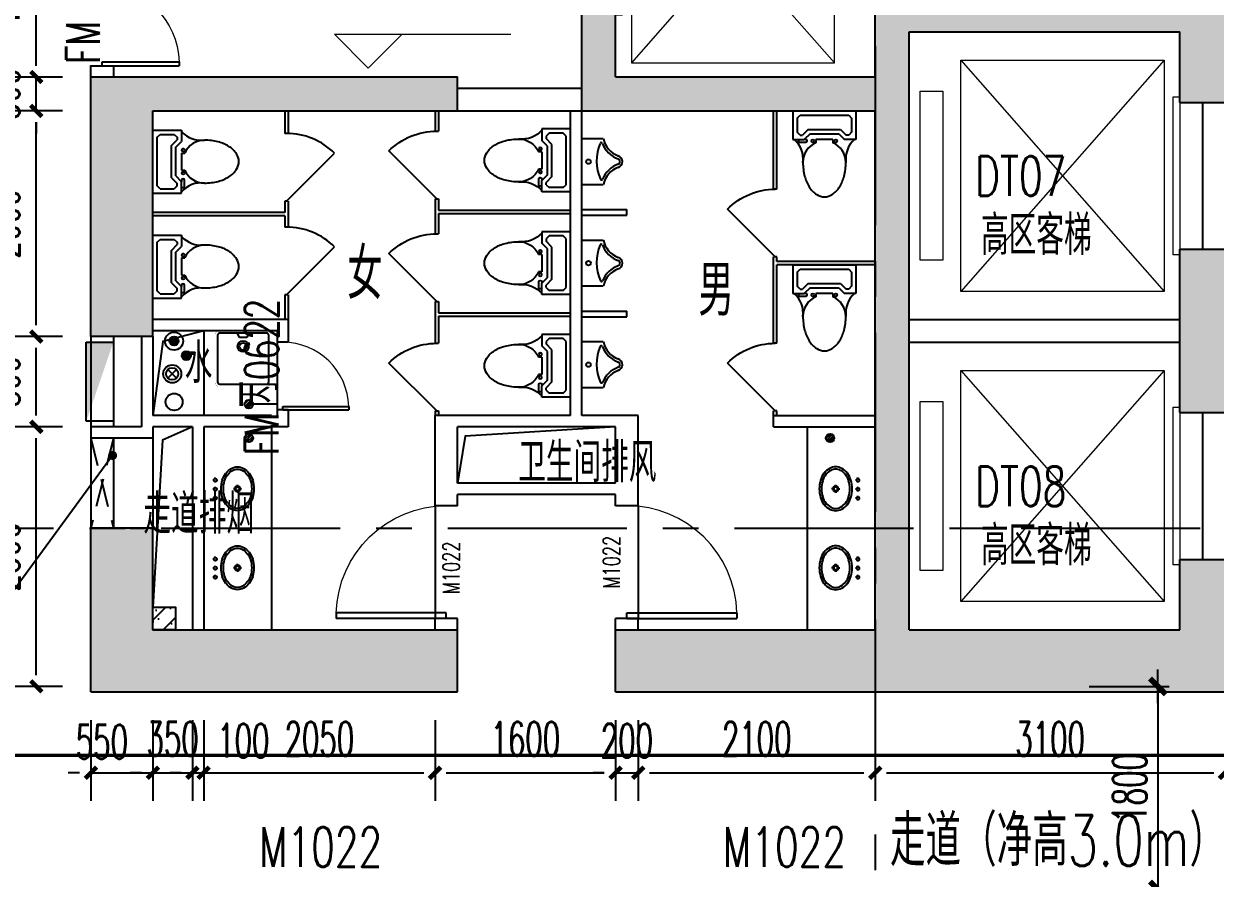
# Model space of a CAD drawing. Extents: x 824790 to 973415, y 4290613 to 4374713.
# Drawn here: x 916966 to 927522, y 4326095 to 4333666 of the extents above; entities that cross this region are included whole.
import ezdxf

# ---------------------------------------------------------------- set-up
doc = ezdxf.new("R2010")
doc.units = 0
doc.header["$LTSCALE"] = 1000
doc.header["$MEASUREMENT"] = 0
for name, pattern in [('ACAD_ISO08W100', [36, 24, -3, 6, -3]), ('CENTER', [50.8, 31.75, -6.35, 6.35, -6.35]), ('DASH', [0.35, 0.25, -0.1]), ('DASHED2', [0.375, 0.25, -0.125]), ('DOTE', [2.42, 2, -0.2, 0.02, -0.2]), ('HIDDEN', [0.375, 0.25, -0.125])]:
    doc.linetypes.add(name, pattern=pattern)
doc.layers.get('0').update_dxf_attribs({"color": 255, "linetype": 'CONTINUOUS'})
for name, color, linetype in [('A-COLUMN', 1, 'CONTINUOUS'), ('A-COLUMN-hatch', 252, 'CONTINUOUS'), ('A-CONCRETE', 1, 'CONTINUOUS'), ('A-CONCRETE-HATCH', 252, 'CONTINUOUS'), ('A-DIM', 201, 'CONTINUOUS'), ('A-DOTE', 8, 'ACAD_ISO08W100'), ('A-LINE', 254, 'CONTINUOUS'), ('A-LVTRY', 147, 'CONTINUOUS'), ('A-NOTE', 150, 'CONTINUOUS'), ('A-RAIN', 6, 'CONTINUOUS'), ('A-TEXT-CN', 31, 'CONTINUOUS'), ('A-WALL', 2, 'CONTINUOUS'), ('A-WINDOW', 4, 'CONTINUOUS'), ('A-WINDOW-TEXT', 93, 'CONTINUOUS'), ('B2', 3, 'CONTINUOUS'), ('DOTE', 17, 'DOTE'), ('P-BLOCK', 7, 'CONTINUOUS')]:
    doc.layers.add(name, color=color, linetype=linetype)
doc.layers.add('A-LEVEL', color=135, linetype='CONTINUOUS', lineweight=0)
doc.layers.add('A-STAIR', color=30, linetype='CONTINUOUS', lineweight=0)
doc.styles.add('_TCH_WINDOW', font='SIMPLEX', dxfattribs={"bigfont": 'GBCBIG'})
doc.styles.add('ATT', font='txt')
doc.styles.add('DIM_FONT', font='SIMPLEX.shx', dxfattribs={"width": 0.6, "bigfont": 'GBCBIG.shx'})
doc.styles.add('PRC-S', font='TJROMANS.shx', dxfattribs={"width": 0.7, "bigfont": 'hztxt.shx'})
doc.styles.get("Standard").update_dxf_attribs({"font": 'GBENOR', "bigfont": 'GBCBIG'})
doc.dimstyles.new('DIM100', dxfattribs={"dimscale": 100, "dimtxt": 3, "dimasz": 0.01, "dimexe": 1, "dimexo": 1, "dimgap": 1, "dimtad": 1, "dimdec": 0, "dimzin": 0, "dimdsep": 46, "dimtxsty": 'DIM_FONT', "dimblk1": 'h-_DIMX', "dimblk2": 'h-_DIMX', "dimsah": 1, "dimcen": 0.01, "dimclrd": 256, "dimclre": 256, "dimclrt": 7, "dimadec": 3, "dimazin": 0, "dimtfac": 1, "dimtdec": 0, "dimtix": 1, "dimtmove": 2, "dimatfit": 3, "dimldrblk": 'h-_DIMX', "dimfxl": 0, "dimtolj": 1, "dimtzin": 5, "dimarcsym": 0})
doc.dimstyles.new('DIMN', dxfattribs={"dimtxt": 300, "dimasz": 100, "dimexe": 250, "dimexo": 300, "dimgap": 150, "dimtad": 1, "dimdec": 0, "dimzin": 0, "dimdsep": 46, "dimtxsty": 'DIM_FONT', "dimblk": 'h-_ArchTick', "dimcen": 0.09, "dimclrt": 7, "dimazin": 2, "dimtfac": 1, "dimtdec": 0, "dimtix": 1, "dimtmove": 2, "dimatfit": 3, "dimfxl": 0, "dimtolj": 1, "dimtzin": 0, "dimarcsym": 0})

# ---------------------------------------------------------------- blocks, each defined once
blk = doc.blocks.new('h-wrt')
at = {"layer": 'A-DOTE', "linetype": 'CENTER', "ltscale": 0.05}
for p, q in [((-2516128.9, -1744636.2), (-2516128.9, -1784214.6)), ((-2603736, -1769229), (-2483728.3, -1769229))]:
    blk.add_line(p, q, dxfattribs=at)
blk = doc.blocks.new('lift1')
at = {"layer": 'A-STAIR', "linetype": 'Continuous', "lineweight": 13}
for p, q in [((146523, 338008), (148323, 335958)), ((148323, 338008), (146523, 335958))]:
    blk.add_line(p, q, dxfattribs=at)
for points in [[(146523, 335958), (148323, 335958), (148323, 338008), (146523, 338008)], [(148683, 336233), (148683, 337733), (148483, 337733), (148483, 336233)], [(146443, 336283), (146443, 337683), (146383, 337683), (146383, 336283)]]:
    blk.add_lwpolyline(points, close=True, dxfattribs=at)
blk = doc.blocks.new('lift2')
at = {"layer": 'A-STAIR', "linetype": 'Continuous', "lineweight": 13}
for p, q in [((140699, 331057), (142499, 329007)), ((142499, 331057), (140699, 329007))]:
    blk.add_line(p, q, dxfattribs=at)
for points in [[(142349, 331457), (140849, 331457), (140849, 331257), (142349, 331257)], [(140699, 329007), (142499, 329007), (142499, 331057), (140699, 331057)], [(140619, 329432), (140619, 330832), (140559, 330832), (140559, 329432)]]:
    blk.add_lwpolyline(points, close=True, dxfattribs=at)
blk = doc.blocks.new('1-洗手盆')
at = {"layer": 'A-LVTRY'}
for p, q in [((-6, 218), (-34, 218)), ((2, 226), (2, 254)), ((10, 218), (38, 218)), ((2, 210), (2, 182)), ((-86, 21), (-101, 21)), ((-80, 27), (-80, 42)), ((-80, 15), (-80, 0)), ((-74, 21), (-59, 21)), ((-6, 21), (-21, 21)), ((0, 27), (0, 42)), ((0, 15), (0, 0)), ((6, 21), (21, 21)), ((74, 21), (59, 21)), ((80, 27), (80, 42)), ((80, 15), (80, 0)), ((86, 21), (101, 21))]:
    blk.add_line(p, q, dxfattribs=at)
for centre, major_axis, start_param, end_param in [((-41, 195), (-111, 111), -0.141234, 0.281387), ((-15, 161), (142, 142), 1.086999, 1.429562), ((-15, 161), (-128, 128), -0.483797, -0.141234), ((2, 106), (182, 182), 0.785403, 1.086999), ((2, 106), (168, 168), 0.785403, 1.086999), ((2, 106), (182, 182), 0.483806, 0.785403), ((2, 106), (168, 168), 0.483806, 0.785403), ((19, 161), (128, 128), 0.141244, 0.483806), ((19, 161), (-142, 142), -1.429553, -1.08699), ((45, 195), (-111, 111), 4.431011, 4.853633), ((-81, 218), (-78.5, 78.5), 0.281387, 0.785403), ((-81, 218), (78.5, 78.5), 2.356199, 2.860215), ((-81, 218), (-64.3, 64.3), 0.281387, 0.785403), ((-81, 218), (64.3, 64.3), 2.356199, 2.860215), ((-41, 195), (-96.7, 96.7), -0.141234, 0.281387), ((45, 195), (-96.7, 96.7), 4.431011, 4.853633), ((86, 218), (-64.3, 64.3), 3.926996, 4.431011), ((86, 218), (64.3, 64.3), 4.993776, 5.497792), ((86, 218), (-78.5, 78.5), 3.926996, 4.431011), ((86, 218), (-78.5, 78.5), 3.42298, 3.926996), ((-41, 240), (111, 111), 2.860215, 3.282836), ((-41, 240), (-96.7, 96.7), 1.289419, 1.71204), ((-15, 275), (-142, 142), 1.71204, 2.054603), ((-15, 275), (-128, 128), 1.71204, 2.054603), ((19, 275), (128, 128), 4.228592, 4.571155), ((19, 275), (-142, 142), 2.657796, 3.000358), ((45, 240), (-96.7, 96.7), 3.000358, 3.42298), ((45, 240), (-111, 111), 3.000358, 3.42298), ((2, 330), (-182, 182), 2.054603, 2.356199), ((2, 330), (-168, 168), 2.054603, 2.356199), ((2, 330), (168, 168), 3.926996, 4.228592), ((2, 330), (182, 182), 3.926996, 4.228592)]:
    blk.add_ellipse(centre, major_axis=major_axis, ratio=1, start_param=start_param, end_param=end_param, dxfattribs=at)
at = {"layer": 'A-LVTRY', "extrusion": (-1.49096e-13, -2.51603e-13, -1)}
blk.add_ellipse((2, 218), major_axis=(17.3, 17.3), ratio=1, dxfattribs=at)
at = {"layer": 'A-LVTRY', "extrusion": (-1.52506e-13, -2.49557e-13, -1)}
blk.add_ellipse((2, 218), major_axis=(-11.6, 11.6), ratio=1, dxfattribs=at)
at = {"layer": 'A-LVTRY', "extrusion": (-1.55026e-13, -2.5838e-13, -1)}
blk.add_ellipse((-80, 21), major_axis=(-9.33, 9.33), ratio=1, dxfattribs=at)
at = {"layer": 'A-LVTRY', "extrusion": (-1.37801e-13, -2.41155e-13, -1)}
for centre, major_axis in [((0, 21), (-9.33, 9.33)), ((80, 21), (9.33, 9.33))]:
    blk.add_ellipse(centre, major_axis=major_axis, ratio=1, dxfattribs=at)
blk = doc.blocks.new('1-小便器')
at = {"layer": 'A-LVTRY'}
for p, q in [((-205, 0), (205, 0)), ((-205, -191), (-205, 0)), ((205, 0), (205, -191))]:
    blk.add_line(p, q, dxfattribs=at)
blk.add_circle((0, -60), 20, dxfattribs=at)
for centre, radius, start, end in [((-243, -391), 203, 19.2639, 79.2894), ((-152, -175), 10, 114.1084, 248.1394), ((5, -526), 395, 66.6675, 114.1084), ((-243, -401), 233, 19.2639, 68.1394), ((243, -401), 233, 110.4941, 160.7361), ((243, -391), 203, 100.7106, 160.7361), ((158, -173), 10, 290.4941, 66.6675), ((0, -306), 54, 199.2639, 269.7777), ((0, -316), 24, 199.2639, 269.4998), ((0, -306), 54, 270.2223, 340.7361), ((0, -316), 24, 270.5002, 340.7361)]:
    blk.add_arc(centre, radius, start, end, dxfattribs=at)
blk = doc.blocks.new('1-大便器')
at = {"color": 0, "linetype": 'ByBlock'}
for p, q in [((0, -279), (0, 279)), ((0, 279), (254, 279)), ((38, 216), (64, 241)), ((38, -216), (38, 216)), ((64, 241), (190, 241)), ((190, 241), (216, 216)), ((216, 216), (216, 194)), ((254, 279), (254, 178)), ((165, 143), (216, 194)), ((165, -143), (165, 143)), ((203, 127), (254, 178)), ((203, -127), (203, 127)), ((254, 76), (254, -76)), ((254, 76), (283, 76)), ((254, -76), (283, -76)), ((165, -143), (216, -194)), ((203, -127), (254, -178)), ((216, -216), (216, -194)), ((254, -165), (254, -178)), ((254, -279), (254, -178)), ((279, -229), (279, -165)), ((0, -279), (254, -279)), ((64, -241), (38, -216)), ((64, -241), (190, -241)), ((216, -216), (190, -241)), ((254, -229), (279, -229))]:
    blk.add_line(p, q, dxfattribs=at)
blk.add_lwpolyline([(457, -190, 0.063415), (579, -175, 0.076468), (673, -135, 0.107136), (742, -68, 0.147373), (762, 0, 0.147373), (742, 68, 0.107136), (673, 135, 0.076468), (579, 175, 0.063415), (457, 190, 0.063415)], format="xyb", dxfattribs=at)
for centre in [(267, 102), (267, -102)]:
    blk.add_circle(centre, 12.7, dxfattribs=at)
for centre, radius, start, end in [((426, 417), 228, 221.089, 277.7989), ((457, 0), 190, 90, 156.4218), ((457, 0), 190, 203.5782, 270), ((267, -165), 12.7, 0, 180), ((426, -417), 228, 82.2011, 138.911)]:
    blk.add_arc(centre, radius, start, end, dxfattribs=at)
at = {"color": 0, "linetype": 'ByBlock', "style": 'ATT'}
for tag, p, flags in [('ITEM', (0, -533), 3), ('ROOM_NUMBER', (0, -762), 1)]:
    blk.add_attdef(tag, p, '', height=152, dxfattribs=dict(at, flags=flags))
blk = doc.blocks.new('a-污洗盆')
for p, q in [((-226, 452), (-226, 39)), ((207, 472), (-207, 472)), ((226, 39), (226, 452)), ((-207, 20), (207, 20)), ((-49, 20), (-32, 59)), ((-32, 59), (32, 59)), ((32, 59), (49, 20))]:
    blk.add_line(p, q)
at = {"const_width": 1.48}
for points in [[(-246, 462, -0.414214), (-216, 492)], [(216, 492, -0.414214), (246, 462)], [(-216, 0, -0.414214), (-246, 30)], [(246, 30, -0.414214), (216, 0, -0.414214)]]:
    blk.add_lwpolyline(points, format="xyb", dxfattribs=at)
for points in [[(-246, 462), (-246, 30)], [(216, 492), (-216, 492)], [(246, 30), (246, 462)], [(-216, 0), (216, 0)]]:
    blk.add_lwpolyline(points, dxfattribs=at)
for radius in [49.2, 32]:
    blk.add_circle((0, 138), radius)
for centre, start, end in [((-207, 452), 90, 180), ((207, 452), 0, 90), ((-207, 39), 180, 270), ((207, 39), 270, 0)]:
    blk.add_arc(centre, 19.7, start, end)
at = {"text_generation_flag": 4, "width": 0.8, "flags": 9}
for tag in ['YSIZE', 'XSIZE']:
    blk.add_attdef(tag, (-246, 300), '', height=0.492, rotation=270, dxfattribs=at)
blk = doc.blocks.new('234143')
at = {"layer": 'P-BLOCK'}
for p, q in [((11404441, -4661891), (11404441, -4661191)), ((11404441, -4661191), (11404681, -4661191)), ((11404681, -4661191), (11404681, -4661891)), ((11404681, -4661891), (11404441, -4661891))]:
    blk.add_line(p, q, dxfattribs=at)
blk.add_solid([(11404681, -4661191), (11404441, -4661891), (11404441, -4661191)], dxfattribs=at)
blk = doc.blocks.new('tujtru6ryt')
at = {"layer": 'B2', "const_width": 40}
blk.add_lwpolyline([(920755, 2878043, 1), (920795, 2878043, 1)], format="xyb", close=True, dxfattribs=at)
at = {"layer": 'B2'}
for radius in [80, 40]:
    blk.add_circle((920775, 2878043), radius, dxfattribs=at)
blk = doc.blocks.new('rtutruty')
at = {"layer": 'B2'}
for p, q in [((921301, 2877887), (921224, 2877964)), ((921224, 2877887), (921301, 2877964))]:
    blk.add_line(p, q, dxfattribs=at)
for radius in [80, 54.4]:
    blk.add_circle((921263, 2877926), radius, dxfattribs=at)
blk = doc.blocks.new('tyrutri')
at = {"layer": 'B2', "const_width": 40}
blk.add_lwpolyline([(921025, 2877720, 1), (921065, 2877720, 1)], format="xyb", close=True, dxfattribs=at)
at = {"layer": 'B2'}
blk.add_circle((921045, 2877720), 40, dxfattribs=at)
blk = doc.blocks.new('tyiriy')
at = {"layer": 'A-RAIN'}
h = blk.add_hatch(dxfattribs=at)
h.set_pattern_fill('ANSI31', color=256, scale=20, style=0)
h.set_pattern_definition([(45, (0, 0), (-22.4506403, 22.4506403), [])])
edge = h.paths.add_edge_path()
edge.add_arc((159874, 264104), 75, 0, 360)
blk.add_circle((159874, 264104), 75, dxfattribs=at)
blk = doc.blocks.new('$DorLib2D$00000114')
at = {"color": 0}
blk.add_line((0.5, 0), (-0.207, 0.707), dxfattribs=at)
blk.add_arc((0.5, 0), 1, 135, 180, dxfattribs=at)
blk = doc.blocks.new('$DorLib2D$00000001')
for p, q in [((0.45, 0.975), (0.5, 0.975)), ((0.45, 0), (0.45, 0.975)), ((0.5, 0), (0.5, 0.975)), ((0.5, 0), (0.45, 0))]:
    blk.add_line(p, q)
at = {"lineweight": 13}
blk.add_arc((0.475, 0), 0.975, 91.4693, 180, dxfattribs=at)
blk = doc.blocks.new('$DorLib2D$00000002')
for p, q in [((-0.5, 0), (-0.5, 0.4875)), ((-0.475, 0.4875), (-0.5, 0.4875)), ((-0.475, 0), (-0.475, 0.4875)), ((0.475, 0), (0.475, 0.4875)), ((0.475, 0.4875), (0.5, 0.4875)), ((0.5, 0), (0.5, 0.4875)), ((-0.5, 0), (-0.475, 0)), ((0.5, 0), (0.475, 0))]:
    blk.add_line(p, q)
at = {"lineweight": 13}
for centre, start, end in [((-0.4875, 0), 0, 88.53072), ((0.4875, 0), 91.46928, 180)]:
    blk.add_arc(centre, 0.4875, start, end, dxfattribs=at)
blk = doc.blocks.new('h-A$C53241640')
at = {"layer": 'A-COLUMN-hatch'}
h = blk.add_hatch(dxfattribs=at)
h.set_pattern_fill('钢筋混凝土', color=256, scale=50, style=0)
h.set_pattern_definition([(45, (39538.54, -335332.11), (-88.38835, 88.38835), []), (50, (39538.54, -335332.1), (358.6301, -31.37607), [37.5, -412.5]), (355, (39538.54, -335332.1), (-69.37567, 376.09607), [30, -330]), (100.4514, (39568.42, -335334.73), (289.2547, 344.71977), [31.8701, -350.57106]), (46.1842, (39538.54, -335232.1), (533.6205, -82.7595), [56.25, -618.75]), (96.6356, (39583, -335239), (467.33135, 487.0589), [47.8051, -525.8565]), (351.1842, (39538.54, -335232.1), (467.331, 487.0593), [45, -495]), (21, (39588.54, -335257.1), (298.45353, -201.30945), [37.5, -412.5]), (326, (39588.54, -335257.1), (121.65767, 362.57502), [30, -330]), (71.4514, (39613.4, -335273.9), (420.1113, 161.26525), [31.8701, -350.57106]), (37.5, (39538.54, -335332.11), (6.07993, 166.446927), [0, -326, 0, -335, 0, -331.25]), (7.5, (39538.54, -335332.11), (131.53477, 197.20586), [0, -191, 0, -318.5, 0, -126.25]), (327.5, (39427.04, -335332.11), (266.91122, -11.277436), [0, -125, 0, -390, 0, -517.5]), (317.5, (39377.04, -335332.11), (291.59308, 50.05249), [0, -162.5, 0, -259, 0, -367.5])])
h.paths.add_polyline_path([(-21450, -11150), (-21450, -11350), (-21250, -11350), (-21250, -11150)])
at = {"layer": 'A-CONCRETE-HATCH'}
for points in [[(-14750, -11350), (-14750, -6050), (-12350, -6050), (-12350, -6675), (-11950, -6675), (-11950, -5225), (-12350, -5225), (-12350, -5850), (-14750, -5850), (-14750, -550), (-12350, -550), (-12350, -1175), (-11950, -1175), (-11950, 50), (-15050, 50), (-15050, -6450), (-17350, -6450), (-17350, -5850), (-17650, -5850), (-17650, -6750), (-15050, -6750), (-15050, -11350), (-17350, -11350), (-17350, -11900), (-11950, -11900), (-11950, -10725), (-12350, -10725), (-12350, -11350)], [(-21450, -6750), (-18750, -6750), (-18750, -6450), (-22000, -6450), (-22000, -8750), (-21450, -8750)], [(-12350, -9425), (-11950, -9425), (-11950, -7975), (-12350, -7975)], [(-21450, -11350), (-21450, -10450), (-22000, -10450), (-22000, -11900), (-18750, -11900), (-18750, -11350)]]:
    blk.add_hatch(color=256, dxfattribs=at).paths.add_polyline_path(points)
at = {"layer": 'A-COLUMN'}
blk.add_lwpolyline([(-21450, -11150), (-21250, -11150), (-21250, -11350), (-21450, -11350)], close=True, dxfattribs=at)
at = {"layer": 'A-CONCRETE'}
for p, q in [((-15050, -6450), (-15050, 50)), ((-17650, -6750), (-17650, -5850)), ((-17350, -6450), (-17350, -5850)), ((-14750, -6050), (-12350, -6050)), ((-14750, -11350), (-14750, -6050)), ((-12350, -6675), (-12350, -6050)), ((-22000, -6450), (-18750, -6450)), ((-22000, -8750), (-22000, -6450)), ((-18750, -6750), (-18750, -6450)), ((-17350, -6450), (-15050, -6450)), ((-21450, -6750), (-18750, -6750)), ((-21450, -8750), (-21450, -6750)), ((-17650, -6750), (-15050, -6750)), ((-15050, -11350), (-15050, -6750)), ((-12350, -6675), (-11950, -6675)), ((-12350, -7975), (-11950, -7975)), ((-12350, -9425), (-12350, -7975)), ((-22000, -8750), (-22000, -8516)), ((-21450, -8750), (-22000, -8750)), ((-12350, -9425), (-11950, -9425)), ((-21450, -10450), (-22000, -10450)), ((-22000, -11900), (-22000, -10450)), ((-21450, -11350), (-21450, -10450)), ((-12350, -10725), (-11950, -10725)), ((-12350, -11350), (-12350, -10725)), ((-21450, -11350), (-18750, -11350)), ((-18750, -11900), (-18750, -11350)), ((-17350, -11350), (-15050, -11350)), ((-17350, -11900), (-17350, -11350)), ((-14750, -11350), (-12350, -11350)), ((-22000, -11900), (-18750, -11900)), ((-17350, -11900), (-11950, -11900))]:
    blk.add_line(p, q, dxfattribs=at)
at = {"layer": 'A-CONCRETE', "linetype": 'DASH', "ltscale": 0.5}
blk.add_line((-22000, -10450), (-21450, -10450), dxfattribs=at)
at = {"layer": 'A-LEVEL'}
for p, q in [((-19542, -6372), (-19842, -6072)), ((-19842, -6072), (-18277, -6072)), ((-19542, -6372), (-19242, -6072))]:
    blk.add_line(p, q, dxfattribs=at)
at = {"layer": 'A-LINE'}
for p, q in [((-21000, -8700), (-21000, -9450)), ((-20350, -8800), (-20350, -9400)), ((-21450, -9650), (-21450, -10450))]:
    blk.add_line(p, q, dxfattribs=at)
at = {"layer": 'A-LINE', "linetype": 'DASHED2'}
for p, q in [((-21800, -9550), (-22000, -9550)), ((-21800, -9650), (-22000, -9650)), ((-21800, -9650), (-22000, -10450)), ((-22000, -9650), (-21800, -10450))]:
    blk.add_line(p, q, dxfattribs=at)
at = {"layer": 'A-LINE'}
for points in [[(-21000, -8700), (-21362, -8793), (-21450, -9450)], [(-21100, -9550), (-21365, -9668), (-21450, -11150)], [(-17350, -9550), (-18683, -9634), (-18750, -10050)]]:
    blk.add_lwpolyline(points, dxfattribs=at)
at = {"layer": 'A-LVTRY'}
for p, q in [((-20280, -6750), (-20280, -6950)), ((-20250, -6750), (-20250, -6950)), ((-18950, -6750), (-18950, -6930)), ((-18920, -6750), (-18920, -6930)), ((-15950, -7445), (-15950, -6750)), ((-15920, -7445), (-15920, -6750)), ((-20250, -6950), (-20280, -6950)), ((-18950, -6930), (-18920, -6930)), ((-15920, -7445), (-15950, -7445)), ((-20250, -7550), (-20280, -7550)), ((-20280, -7550), (-20280, -7650)), ((-20250, -7550), (-20250, -7780)), ((-18950, -7530), (-18920, -7530)), ((-18950, -7530), (-18950, -7840)), ((-18920, -7530), (-18920, -7630)), ((-20280, -7650), (-21450, -7650)), ((-20280, -7680), (-21450, -7680)), ((-20280, -7680), (-20280, -7780)), ((-18920, -7630), (-17750, -7630)), ((-18920, -7660), (-17750, -7660)), ((-18920, -7660), (-18920, -7840)), ((-17650, -7625), (-17250, -7625)), ((-17650, -7675), (-17250, -7675)), ((-17250, -7675), (-17250, -7625)), ((-20250, -7780), (-20280, -7780)), ((-18950, -7840), (-18920, -7840)), ((-15950, -8810), (-15950, -8045)), ((-15920, -8045), (-15950, -8045)), ((-15920, -8085), (-15920, -8045)), ((-15050, -8085), (-15920, -8085)), ((-15920, -8810), (-15920, -8115)), ((-15050, -8115), (-15920, -8115)), ((-20280, -8380), (-20280, -8600)), ((-20250, -8380), (-20280, -8380)), ((-20250, -8380), (-20250, -8600)), ((-18950, -8440), (-18950, -8810)), ((-18950, -8440), (-18920, -8440)), ((-18920, -8440), (-18920, -8540)), ((-18920, -8540), (-17750, -8540)), ((-17650, -8525), (-17250, -8525)), ((-17250, -8575), (-17250, -8525)), ((-18920, -8570), (-17750, -8570)), ((-18920, -8570), (-18920, -8810)), ((-17650, -8575), (-17250, -8575)), ((-18950, -8810), (-18920, -8810)), ((-15920, -8810), (-15950, -8810)), ((-18950, -9410), (-18950, -9450)), ((-18950, -9410), (-18920, -9410)), ((-18920, -9410), (-18920, -9450)), ((-15950, -9450), (-15950, -9410)), ((-15920, -9410), (-15950, -9410)), ((-15920, -9450), (-15920, -9410)), ((-20400, -9550), (-20400, -11350)), ((-15650, -11350), (-15650, -9550))]:
    blk.add_line(p, q, dxfattribs=at)
at = {"layer": 'A-NOTE'}
blk.add_line((-21807, -9804), (-24000, -12799), dxfattribs=at)
at = {"layer": 'A-NOTE', "const_width": 40}
blk.add_lwpolyline([(-21795, -9788, 1), (-21819, -9820, 1)], format="xyb", close=True, dxfattribs=at)
at = {"layer": 'A-WALL'}
for p, q in [((-18750, -6550), (-17650, -6550)), ((-18750, -6750), (-17650, -6750)), ((-21550, -9550), (-21800, -9550)), ((-21450, -9650), (-21800, -9650))]:
    blk.add_line(p, q, dxfattribs=at)
at = {"layer": 'A-WALL', "ltscale": 20}
for p, q in [((-17750, -9450), (-17750, -6750)), ((-17650, -9450), (-17650, -6750)), ((-12150, -6675), (-12150, -7975)), ((-20250, -8600), (-21450, -8600)), ((-20250, -8600), (-20250, -8800)), ((-14750, -8600), (-12350, -8600)), ((-22000, -8750), (-22000, -10450)), ((-21800, -8750), (-21800, -9550)), ((-21550, -8750), (-21550, -9550)), ((-20350, -8700), (-21450, -8700)), ((-21450, -8750), (-21450, -9450)), ((-20350, -8700), (-20350, -8800)), ((-20250, -8800), (-20350, -8800)), ((-14750, -8800), (-12350, -8800)), ((-20400, -9450), (-21450, -9450)), ((-20250, -9400), (-20350, -9400)), ((-20350, -9400), (-20350, -9450)), ((-20250, -9400), (-20250, -9550)), ((-18950, -10250), (-18950, -9450)), ((-17750, -9450), (-18950, -9450)), ((-17150, -9450), (-17650, -9450)), ((-17150, -10250), (-17150, -9450)), ((-15950, -9550), (-15950, -9450)), ((-15950, -9450), (-15050, -9450)), ((-12150, -9425), (-12150, -10725)), ((-21100, -9550), (-21450, -9550)), ((-21450, -9550), (-21450, -9650)), ((-21100, -9550), (-21100, -11350)), ((-21000, -9550), (-21000, -11350)), ((-20250, -9550), (-21000, -9550)), ((-18750, -10050), (-18750, -9550)), ((-17350, -9550), (-18750, -9550)), ((-17350, -10050), (-17350, -9550)), ((-15950, -9550), (-15050, -9550)), ((-21800, -9650), (-21800, -10450)), ((-17350, -10050), (-18750, -10050)), ((-18750, -10250), (-18750, -10150)), ((-17350, -10150), (-18750, -10150)), ((-17350, -10250), (-17350, -10150)), ((-18750, -10250), (-18950, -10250)), ((-17150, -10250), (-17350, -10250)), ((-18950, -11350), (-18950, -11250)), ((-18750, -11250), (-18950, -11250)), ((-18750, -11350), (-18750, -11250)), ((-17350, -11350), (-17350, -11250)), ((-17150, -11250), (-17350, -11250)), ((-17150, -11350), (-17150, -11250))]:
    blk.add_line(p, q, dxfattribs=at)
at = {"layer": 'A-WALL'}
blk.add_lwpolyline([(-22000, -6450), (-22000, -6350), (-21800, -6350), (-21800, -6450)], dxfattribs=at)
at = {"layer": 'A-WINDOW'}
for p, q in [((-18950, -10250), (-18950, -11250)), ((-17150, -10250), (-17150, -11250))]:
    blk.add_line(p, q, dxfattribs=at)
at = {"layer": 'B2'}
blk.add_circle((-21262, -9330), 75, dxfattribs=at)
blk.add_blockref('lift2', (-157909, -335332))
at = {"xscale": -1}
for p in [(134033, -344308), (134033, -347058)]:
    blk.add_blockref('lift1', p, dxfattribs=at)
at = {"layer": 'A-DIM'}
blk.add_blockref('234143', (-11426481, 4652391), dxfattribs=at)
at = {"layer": 'A-LVTRY'}
for name, p, rotation in [('1-大便器', (-15500, -6750), 270), ('1-小便器', (-17650, -7200), 90), ('1-小便器', (-17650, -8100), 90), ('1-大便器', (-15500, -8115), 270), ('a-污洗盆', (-20650, -8700), 180), ('1-小便器', (-17650, -9000), 90), ('1-洗手盆', (-15182, -10102), 90), ('1-洗手盆', (-15182, -10802), 90)]:
    blk.add_blockref(name, p, dxfattribs=dict(at, rotation=rotation))
for p in [(-21450, -7200), (-21450, -8130)]:
    blk.add_blockref('1-大便器', p, dxfattribs=at)
at = {"layer": 'A-LVTRY', "yscale": 600, "zscale": 100}
for p, xscale, rotation in [((-20265, -7250), 600, 270), ((-18935, -7230), -600, 90), ((-15935, -7745), -600, 90), ((-20265, -8080), 600, 270), ((-18935, -8140), -600, 90), ((-18935, -9110), -600, 90), ((-15935, -9110), -600, 90)]:
    blk.add_blockref('$DorLib2D$00000114', p, dxfattribs=dict(at, xscale=xscale, rotation=rotation))
at = {"layer": 'A-LVTRY', "xscale": -1}
for p in [(-17750, -7190), (-17750, -8100), (-17750, -9010)]:
    blk.add_blockref('1-大便器', p, dxfattribs=at)
at = {"layer": 'A-LVTRY', "xscale": -1, "rotation": 270}
for p in [(-20918, -10102), (-20918, -10802)]:
    blk.add_blockref('1-洗手盆', p, dxfattribs=at)
at = {"layer": 'A-RAIN', "xscale": 0.5, "yscale": 0.5, "zscale": 0.5}
for p in [(-100537, -141402), (-100537, -141702), (-95387, -141702)]:
    blk.add_blockref('tyiriy', p, dxfattribs=at)
at = {"layer": 'A-WINDOW', "rotation": 270}
for name, p, xscale, yscale, zscale in [('$DorLib2D$00000002', (-21900, -5650), -1400, 1400, 1400), ('$DorLib2D$00000001', (-20300, -9100), 600, 600, -600)]:
    blk.add_blockref(name, p, dxfattribs=dict(at, xscale=xscale, yscale=yscale, zscale=zscale))
at = {"layer": 'A-WINDOW'}
ref = blk.add_blockref('$DorLib2D$00000001', (-18850, -10750), dxfattribs=dict(at, xscale=-1000, yscale=1000, zscale=1000, rotation=90))
ref.add_attrib('A', 'M1022', (-18732, -11035), dxfattribs={"layer": 'A-WINDOW-TEXT', "height": 148.8, "rotation": 90, "style": '_TCH_WINDOW', "width": 0.705882})
ref = blk.add_blockref('$DorLib2D$00000001', (-17250, -10750), dxfattribs=dict(at, xscale=1000, yscale=1000, zscale=1000, rotation=270))
ref.add_attrib('A', 'M1022', (-17312, -10985), dxfattribs={"layer": 'A-WINDOW-TEXT', "height": 148.8, "rotation": 90, "style": '_TCH_WINDOW', "width": 0.705882})
at = {"layer": 'B2'}
for name, p in [('tujtru6ryt', (-942037, -2886834)), ('tyrutri', (-942199, -2886641)), ('rtutruty', (-942542, -2887007))]:
    blk.add_blockref(name, p, dxfattribs=at)
at = {"layer": 'A-TEXT-CN', "style": 'PRC-S', "width": 0.7}
for s, height, p in [('DT07', 350, (-14165, -7503)), ('高区客梯', 350, (-14112, -8027)), ('女', 450, (-19729, -8420)), ('男', 450, (-16617, -8566)), ('水', 350, (-21168, -9161)), ('卫生间排风', 350, (-18213, -10041)), ('DT08', 350, (-14165, -10253)), ('走道排烟', 350, (-21534, -10498)), ('高区客梯', 350, (-14112, -10777))]:
    blk.add_text(s, height=height, dxfattribs=at).set_placement(p)
at = {"layer": 'A-WINDOW-TEXT', "style": '_TCH_WINDOW', "width": 0.705882}
for s, p in [('FM', (-21920, -6333)), ('0622', (-20337, -9137)), ('FM', (-20337, -9803))]:
    blk.add_text(s, height=297.5, rotation=90, dxfattribs=at).set_placement(p)
at = {"layer": 'A-WINDOW-TEXT', "style": '_TCH_WINDOW'}
blk.add_text('丙', height=338, rotation=90, dxfattribs=at).set_placement((-20337, -9383))
blk = doc.blocks.new('h-_DIMX')
blk.add_line((-150, 0), (150, 0))
at = {"const_width": 50}
blk.add_lwpolyline([(-70, -70), (70, 70)], dxfattribs=at)
blk = doc.blocks.new('*D38')
at = {"layer": 'A-DIM', "lineweight": -2, "transparency": 16777216}
for p, q in [((926407, 4327795), (927115, 4327795)), ((927015, 4327794), (927015, 4325996)), ((926407, 4325995), (927115, 4325995))]:
    blk.add_line(p, q, dxfattribs=at)
for p, rotation in [((927015, 4327795), 90), ((927015, 4325995), 270)]:
    blk.add_blockref('h-_DIMX', p, dxfattribs=dict(at, rotation=rotation))
at = {"layer": 'A-DIM', "color": 7, "transparency": 16777216, "insert": (926765, 4326895), "char_height": 300, "attachment_point": 5, "rotation": 90, "style": 'DIM_FONT'}
blk.add_mtext('\\A1;1800', dxfattribs=at)
blk = doc.blocks.new('h-_ArchTick')
at = {"color": 0, "linetype": 'ByBlock', "const_width": 0.4}
blk.add_lwpolyline([(-0.5, -0.5), (0.5, 0.5)], dxfattribs=at)
blk = doc.blocks.new('*D521')
at = {"layer": 'A-DIM', "color": 0, "lineweight": -2, "transparency": 16777216}
for p, q in [((917310, 4334695), (916827, 4334695)), ((917077, 4333295), (917077, 4334595)), ((917310, 4333195), (916827, 4333195))]:
    blk.add_line(p, q, dxfattribs=at)
at = {"layer": 'A-DIM', "color": 0, "lineweight": -2, "transparency": 16777216, "xscale": 100, "yscale": 100, "zscale": 100}
for p, rotation in [((917077, 4334695), 90), ((917077, 4333195), 270)]:
    blk.add_blockref('h-_ArchTick', p, dxfattribs=dict(at, rotation=rotation))
at = {"layer": 'A-DIM', "color": 7, "transparency": 16777216, "insert": (916777, 4333945), "char_height": 300, "attachment_point": 5, "rotation": 90, "style": 'DIM_FONT'}
blk.add_mtext('\\A1;1500', dxfattribs=at)
blk = doc.blocks.new('*D522')
at = {"layer": 'A-DIM', "color": 0, "lineweight": -2, "transparency": 16777216}
for p, q in [((917077, 4333295), (917077, 4333395)), ((917310, 4333195), (916827, 4333195)), ((917077, 4332895), (917077, 4333195)), ((917310, 4332895), (916827, 4332895)), ((917077, 4332795), (917077, 4332695))]:
    blk.add_line(p, q, dxfattribs=at)
at = {"layer": 'A-DIM', "color": 0, "lineweight": -2, "transparency": 16777216, "xscale": 100, "yscale": 100, "zscale": 100}
for p, rotation in [((917077, 4333195), 270), ((917077, 4332895), 90)]:
    blk.add_blockref('h-_ArchTick', p, dxfattribs=dict(at, rotation=rotation))
at = {"layer": 'A-DIM', "color": 7, "transparency": 16777216, "insert": (916777, 4333045), "char_height": 300, "attachment_point": 5, "rotation": 90, "style": 'DIM_FONT'}
blk.add_mtext('\\A1;300', dxfattribs=at)
blk = doc.blocks.new('*D523')
at = {"layer": 'A-DIM', "color": 0, "lineweight": -2, "transparency": 16777216}
for p, q in [((917310, 4332895), (916827, 4332895)), ((917077, 4330995), (917077, 4332795)), ((917310, 4330895), (916827, 4330895))]:
    blk.add_line(p, q, dxfattribs=at)
at = {"layer": 'A-DIM', "color": 0, "lineweight": -2, "transparency": 16777216, "xscale": 100, "yscale": 100, "zscale": 100}
for p, rotation in [((917077, 4332895), 90), ((917077, 4330895), 270)]:
    blk.add_blockref('h-_ArchTick', p, dxfattribs=dict(at, rotation=rotation))
at = {"layer": 'A-DIM', "color": 7, "transparency": 16777216, "insert": (916777, 4331895), "char_height": 300, "attachment_point": 5, "rotation": 90, "style": 'DIM_FONT'}
blk.add_mtext('\\A1;2000', dxfattribs=at)
blk = doc.blocks.new('*D524')
at = {"layer": 'A-DIM', "color": 0, "lineweight": -2, "transparency": 16777216}
for p, q in [((917310, 4330895), (916827, 4330895)), ((917077, 4330195), (917077, 4330795)), ((917310, 4330095), (916827, 4330095))]:
    blk.add_line(p, q, dxfattribs=at)
at = {"layer": 'A-DIM', "color": 0, "lineweight": -2, "transparency": 16777216, "xscale": 100, "yscale": 100, "zscale": 100}
for p, rotation in [((917077, 4330895), 90), ((917077, 4330095), 270)]:
    blk.add_blockref('h-_ArchTick', p, dxfattribs=dict(at, rotation=rotation))
at = {"layer": 'A-DIM', "color": 7, "transparency": 16777216, "insert": (916777, 4330495), "char_height": 300, "attachment_point": 5, "rotation": 90, "style": 'DIM_FONT'}
blk.add_mtext('\\A1;800', dxfattribs=at)
blk = doc.blocks.new('*D525')
at = {"layer": 'A-DIM', "color": 0, "lineweight": -2, "transparency": 16777216}
for p, q in [((917310, 4330095), (916827, 4330095)), ((917077, 4327895), (917077, 4329995)), ((917310, 4327795), (916827, 4327795))]:
    blk.add_line(p, q, dxfattribs=at)
at = {"layer": 'A-DIM', "color": 0, "lineweight": -2, "transparency": 16777216, "xscale": 100, "yscale": 100, "zscale": 100}
for p, rotation in [((917077, 4330095), 90), ((917077, 4327795), 270)]:
    blk.add_blockref('h-_ArchTick', p, dxfattribs=dict(at, rotation=rotation))
at = {"layer": 'A-DIM', "color": 7, "transparency": 16777216, "insert": (916777, 4328945), "char_height": 300, "attachment_point": 5, "rotation": 90, "style": 'DIM_FONT'}
blk.add_mtext('\\A1;2300', dxfattribs=at)
blk = doc.blocks.new('*D526')
at = {"layer": 'A-DIM', "color": 0, "lineweight": -2, "transparency": 16777216}
for p, q in [((917560, 4327495), (917560, 4326779)), ((918110, 4327495), (918110, 4326779)), ((917460, 4327029), (917360, 4327029)), ((917560, 4327029), (918110, 4327029)), ((918210, 4327029), (918310, 4327029))]:
    blk.add_line(p, q, dxfattribs=at)
at = {"layer": 'A-DIM', "color": 0, "lineweight": -2, "transparency": 16777216, "xscale": 100, "yscale": 100, "zscale": 100}
blk.add_blockref('h-_ArchTick', (917560, 4327029), dxfattribs=at)
at = {"layer": 'A-DIM', "color": 0, "lineweight": -2, "transparency": 16777216, "xscale": 100, "yscale": 100, "zscale": 100, "rotation": 180}
blk.add_blockref('h-_ArchTick', (918110, 4327029), dxfattribs=at)
at = {"layer": 'A-DIM', "color": 7, "transparency": 16777216, "insert": (917658, 4327304), "char_height": 300, "attachment_point": 5, "style": 'DIM_FONT'}
blk.add_mtext('\\A1;550', dxfattribs=at)
blk = doc.blocks.new('*D527')
at = {"layer": 'A-DIM', "color": 0, "lineweight": -2, "transparency": 16777216}
for p, q in [((918110, 4327495), (918110, 4326779)), ((918460, 4327495), (918460, 4326779)), ((918010, 4327029), (917910, 4327029)), ((918110, 4327029), (918460, 4327029)), ((918560, 4327029), (918660, 4327029))]:
    blk.add_line(p, q, dxfattribs=at)
at = {"layer": 'A-DIM', "color": 0, "lineweight": -2, "transparency": 16777216, "xscale": 100, "yscale": 100, "zscale": 100}
blk.add_blockref('h-_ArchTick', (918110, 4327029), dxfattribs=at)
at = {"layer": 'A-DIM', "color": 0, "lineweight": -2, "transparency": 16777216, "xscale": 100, "yscale": 100, "zscale": 100, "rotation": 180}
blk.add_blockref('h-_ArchTick', (918460, 4327029), dxfattribs=at)
at = {"layer": 'A-DIM', "color": 7, "transparency": 16777216, "insert": (918285, 4327329), "char_height": 300, "attachment_point": 5, "style": 'DIM_FONT'}
blk.add_mtext('\\A1;350', dxfattribs=at)
blk = doc.blocks.new('*D528')
at = {"layer": 'A-DIM', "color": 0, "lineweight": -2, "transparency": 16777216}
for p, q in [((918460, 4327495), (918460, 4326779)), ((918560, 4327495), (918560, 4326779)), ((918360, 4327029), (918260, 4327029)), ((918460, 4327029), (918560, 4327029)), ((918660, 4327029), (918760, 4327029))]:
    blk.add_line(p, q, dxfattribs=at)
at = {"layer": 'A-DIM', "color": 0, "lineweight": -2, "transparency": 16777216, "xscale": 100, "yscale": 100, "zscale": 100}
blk.add_blockref('h-_ArchTick', (918460, 4327029), dxfattribs=at)
at = {"layer": 'A-DIM', "color": 0, "lineweight": -2, "transparency": 16777216, "xscale": 100, "yscale": 100, "zscale": 100, "rotation": 180}
blk.add_blockref('h-_ArchTick', (918560, 4327029), dxfattribs=at)
at = {"layer": 'A-DIM', "color": 7, "transparency": 16777216, "insert": (918911, 4327313), "char_height": 300, "attachment_point": 5, "style": 'DIM_FONT'}
blk.add_mtext('\\A1;100', dxfattribs=at)
blk = doc.blocks.new('*D529')
at = {"layer": 'A-DIM', "color": 0, "lineweight": -2, "transparency": 16777216}
for p, q in [((918560, 4327495), (918560, 4326779)), ((920610, 4327495), (920610, 4326779)), ((918660, 4327029), (920510, 4327029))]:
    blk.add_line(p, q, dxfattribs=at)
at = {"layer": 'A-DIM', "color": 0, "lineweight": -2, "transparency": 16777216, "xscale": 100, "yscale": 100, "zscale": 100, "rotation": 180}
blk.add_blockref('h-_ArchTick', (918560, 4327029), dxfattribs=at)
at = {"layer": 'A-DIM', "color": 0, "lineweight": -2, "transparency": 16777216, "xscale": 100, "yscale": 100, "zscale": 100}
blk.add_blockref('h-_ArchTick', (920610, 4327029), dxfattribs=at)
at = {"layer": 'A-DIM', "color": 7, "transparency": 16777216, "insert": (919585, 4327329), "char_height": 300, "attachment_point": 5, "style": 'DIM_FONT'}
blk.add_mtext('\\A1;2050', dxfattribs=at)
blk = doc.blocks.new('*D530')
at = {"layer": 'A-DIM', "color": 0, "lineweight": -2, "transparency": 16777216}
for p, q in [((920610, 4327495), (920610, 4326779)), ((922210, 4327495), (922210, 4326779)), ((920710, 4327029), (922110, 4327029))]:
    blk.add_line(p, q, dxfattribs=at)
at = {"layer": 'A-DIM', "color": 0, "lineweight": -2, "transparency": 16777216, "xscale": 100, "yscale": 100, "zscale": 100, "rotation": 180}
blk.add_blockref('h-_ArchTick', (920610, 4327029), dxfattribs=at)
at = {"layer": 'A-DIM', "color": 0, "lineweight": -2, "transparency": 16777216, "xscale": 100, "yscale": 100, "zscale": 100}
blk.add_blockref('h-_ArchTick', (922210, 4327029), dxfattribs=at)
at = {"layer": 'A-DIM', "color": 7, "transparency": 16777216, "insert": (921410, 4327329), "char_height": 300, "attachment_point": 5, "style": 'DIM_FONT'}
blk.add_mtext('\\A1;1600', dxfattribs=at)
blk = doc.blocks.new('*D531')
at = {"layer": 'A-DIM', "color": 0, "lineweight": -2, "transparency": 16777216}
for p, q in [((922210, 4327495), (922210, 4326779)), ((922410, 4327495), (922410, 4326779)), ((922110, 4327029), (922010, 4327029)), ((922210, 4327029), (922410, 4327029)), ((922510, 4327029), (922610, 4327029))]:
    blk.add_line(p, q, dxfattribs=at)
at = {"layer": 'A-DIM', "color": 0, "lineweight": -2, "transparency": 16777216, "xscale": 100, "yscale": 100, "zscale": 100}
blk.add_blockref('h-_ArchTick', (922210, 4327029), dxfattribs=at)
at = {"layer": 'A-DIM', "color": 0, "lineweight": -2, "transparency": 16777216, "xscale": 100, "yscale": 100, "zscale": 100, "rotation": 180}
blk.add_blockref('h-_ArchTick', (922410, 4327029), dxfattribs=at)
at = {"layer": 'A-DIM', "color": 7, "transparency": 16777216, "insert": (922310, 4327313), "char_height": 300, "attachment_point": 5, "style": 'DIM_FONT'}
blk.add_mtext('\\A1;200', dxfattribs=at)
blk = doc.blocks.new('*D532')
at = {"layer": 'A-DIM', "color": 0, "lineweight": -2, "transparency": 16777216}
for p, q in [((922410, 4327495), (922410, 4326779)), ((924510, 4327495), (924510, 4326779)), ((922510, 4327029), (924410, 4327029))]:
    blk.add_line(p, q, dxfattribs=at)
at = {"layer": 'A-DIM', "color": 0, "lineweight": -2, "transparency": 16777216, "xscale": 100, "yscale": 100, "zscale": 100, "rotation": 180}
blk.add_blockref('h-_ArchTick', (922410, 4327029), dxfattribs=at)
at = {"layer": 'A-DIM', "color": 0, "lineweight": -2, "transparency": 16777216, "xscale": 100, "yscale": 100, "zscale": 100}
blk.add_blockref('h-_ArchTick', (924510, 4327029), dxfattribs=at)
at = {"layer": 'A-DIM', "color": 7, "transparency": 16777216, "insert": (923460, 4327329), "char_height": 300, "attachment_point": 5, "style": 'DIM_FONT'}
blk.add_mtext('\\A1;2100', dxfattribs=at)
blk = doc.blocks.new('*D533')
at = {"layer": 'A-DIM', "color": 0, "lineweight": -2, "transparency": 16777216}
for p, q in [((924510, 4327495), (924510, 4326779)), ((927610, 4327495), (927610, 4326779)), ((924610, 4327029), (927510, 4327029))]:
    blk.add_line(p, q, dxfattribs=at)
at = {"layer": 'A-DIM', "color": 0, "lineweight": -2, "transparency": 16777216, "xscale": 100, "yscale": 100, "zscale": 100, "rotation": 180}
blk.add_blockref('h-_ArchTick', (924510, 4327029), dxfattribs=at)
at = {"layer": 'A-DIM', "color": 0, "lineweight": -2, "transparency": 16777216, "xscale": 100, "yscale": 100, "zscale": 100}
blk.add_blockref('h-_ArchTick', (927610, 4327029), dxfattribs=at)
at = {"layer": 'A-DIM', "color": 7, "transparency": 16777216, "insert": (926060, 4327329), "char_height": 300, "attachment_point": 5, "style": 'DIM_FONT'}
blk.add_mtext('\\A1;3100', dxfattribs=at)

msp = doc.modelspace()

# ---------------------------------------------------------------- linework, layer by layer
at = {"layer": 'A-NOTE', "linetype": 'HIDDEN', "const_width": 30}
msp.add_lwpolyline([(916877.6, 4340277.1), (940495.5, 4340277.1, -0.4142136), (940795.5, 4339977.1), (940795.5, 4327483, -0.4142136), (940495.5, 4327183), (916877.6, 4327183, -0.4142136), (916577.6, 4327483), (916577.6, 4339977.1, -0.4142136)], format="xyb", close=True, dxfattribs=at)

# ---------------------------------------------------------------- block references
at = {"layer": 'A-WINDOW-TEXT'}
msp.add_blockref('h-A$C53241640', (939559.9, 4339645.4), dxfattribs=at)
at = {"layer": 'DOTE'}
msp.add_blockref('h-wrt', (3440638.8, 6098424.3), dxfattribs=at)

# ---------------------------------------------------------------- texts
at = {"layer": 'A-TEXT-CN', "style": 'PRC-S', "width": 0.7}
msp.add_text('走道（净高3.0m）', height=450, dxfattribs=at).set_placement((924640.7, 4326203))
at = {"layer": 'A-WINDOW-TEXT', "style": 'PRC-S', "width": 0.7}
for p in [(919050.2, 4326195.8), (923160, 4326195.8)]:
    msp.add_text('M1022', height=350, dxfattribs=at).set_placement(p)

# ---------------------------------------------------------------- dimensions: what is measured, and where the dimension line sits
at = {"layer": 'A-DIM'}
for p1, p2, distance, dimstyle, picture, middle in [((917609.9, 4333195.4), (917609.9, 4334695.4), 532.6, 'DIMN', '*D521', (916777.3, 4333945.4)), ((917609.9, 4332895.4), (917609.9, 4333195.4), 532.6, 'DIMN', '*D522', (916777.3, 4333045.4)), ((917609.9, 4330895.4), (917609.9, 4332895.4), 532.6, 'DIMN', '*D523', (916777.3, 4331895.4)), ((917609.9, 4330095.4), (917609.9, 4330895.4), 532.6, 'DIMN', '*D524', (916777.3, 4330495.4)), ((917609.9, 4327795.4), (917609.9, 4330095.4), 532.6, 'DIMN', '*D525', (916777.3, 4328945.4)), ((926306.8, 4327795.4), (926306.8, 4325995.4), 708.7, 'DIM100', '*D38', (926765.5, 4326895.4)), ((918109.9, 4327795.4), (918459.9, 4327795.4), -766.1, 'DIMN', '*D527', (918284.9, 4327329.2)), ((918559.9, 4327795.4), (920609.9, 4327795.4), -766.1, 'DIMN', '*D529', (919584.9, 4327329.2)), ((920609.9, 4327795.4), (922209.9, 4327795.4), -766.1, 'DIMN', '*D530', (921409.9, 4327329.2)), ((922409.9, 4327795.4), (924509.9, 4327795.4), -766.1, 'DIMN', '*D532', (923459.9, 4327329.2)), ((924509.9, 4327795.4), (927609.9, 4327795.4), -766.1, 'DIMN', '*D533', (926059.9, 4327329.2))]:
    dim = msp.add_aligned_dim(p1=p1, p2=p2, distance=distance, dimstyle=dimstyle, dxfattribs=at)
    dim.commit()
    dim.dimension.update_dxf_attribs({"geometry": picture, "text_midpoint": middle})
for base, p1, p2, picture, middle in [((918109.9, 4327029.2), (917559.9, 4327795.4), (918109.9, 4327795.4), '*D526', (917658.1, 4327304.2)), ((918559.9, 4327029.2), (918459.9, 4327795.4), (918559.9, 4327795.4), '*D528', (918911.1, 4327313)), ((922409.9, 4327029.2), (922209.9, 4327795.4), (922409.9, 4327795.4), '*D531', (922309.9, 4327313))]:
    dim = msp.add_linear_dim(base=base, p1=p1, p2=p2, angle=0, dimstyle='DIMN', dxfattribs=at)
    dim.commit()
    dim.dimension.update_dxf_attribs({"geometry": picture, "text_midpoint": middle, "dimtype": 129})

doc.saveas('drawing.dxf')
